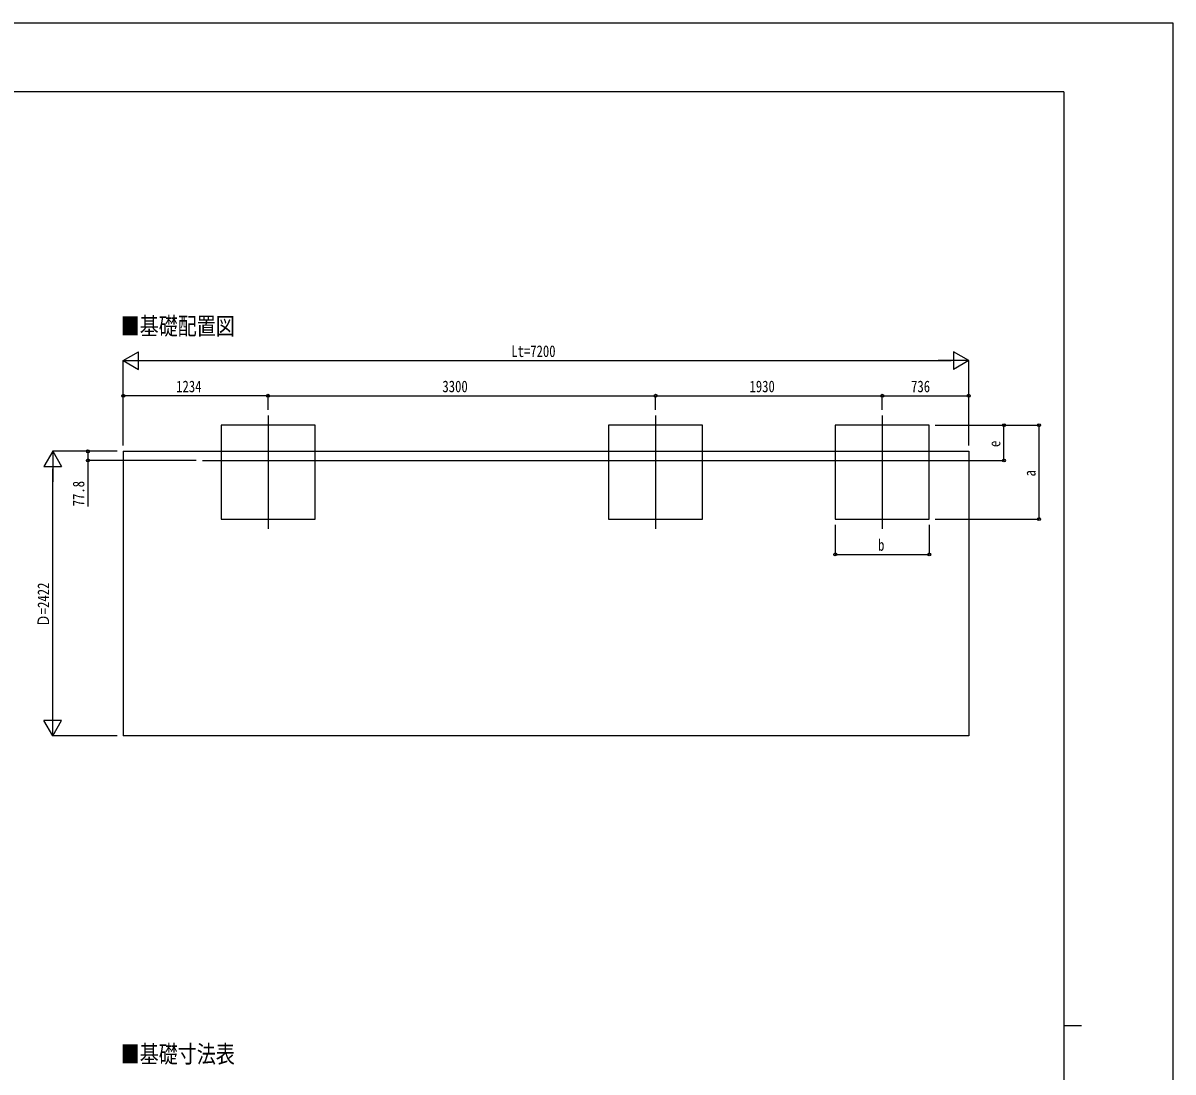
# Model space of a CAD drawing. Units: millimetres, scale not verified. Extents: x -12615 to 12615, y -8910 to 8910.
# Drawn here: x 2822 to 12615, y -21 to 8910 of the extents above; entities that cross this region are included whole.
import ezdxf
from ezdxf.enums import TextEntityAlignment as Align

# ---------------------------------------------------------------- set-up
doc = ezdxf.new("R2010")
doc.units = ezdxf.units.MM
doc.header["$LTSCALE"] = 30
for name, color, linetype in [('0-2_USER1', 3, 'Continuous'), ('0-3_YKK_12', 2, 'Continuous'), ('0-5_YKK_A1', 4, 'Continuous'), ('0-6_YKK_D', 6, 'Continuous'), ('0-7_YKK_ZWAK', 7, 'Continuous')]:
    doc.layers.add(name, color=color, linetype=linetype)
doc.styles.add('ＭＳ ゴシック', font='')
doc.styles.get('ＭＳ ゴシック').set_extended_font_data('MS Gothic')

msp = doc.modelspace()

# ---------------------------------------------------------------- linework, layer by layer
at = {"layer": '0-3_YKK_12'}
for p, q in [((4909.28, 5567.17), (4909.28, 4604.65)), ((8209.28, 5567.17), (8209.28, 4604.65)), ((10139.28, 5567.17), (10139.28, 4604.65)), ((4350.61, 5185.91), (10750.78, 5185.91))]:
    msp.add_line(p, q, dxfattribs=at)
at = {"layer": '0-5_YKK_A1'}
for p, q in [((3675.28, 5263.71), (10875.28, 5263.71)), ((3675.28, 5263.71), (3675.28, 2841.71)), ((10875.28, 5263.71), (10875.28, 2841.71)), ((10875.28, 2841.71), (3675.28, 2841.71))]:
    msp.add_line(p, q, dxfattribs=at)
for points in [[(4509.28, 4685.91), (5309.28, 4685.91), (5309.28, 5485.91), (4509.28, 5485.91)], [(7809.28, 4685.91), (8609.28, 4685.91), (8609.28, 5485.91), (7809.28, 5485.91)], [(9739.28, 4685.91), (10539.28, 4685.91), (10539.28, 5485.91), (9739.28, 5485.91)]]:
    msp.add_lwpolyline(points, close=True, dxfattribs=at)
at = {"layer": '0-6_YKK_D'}
for p, q in [((3675.28, 6035.91), (3805.18, 6110.91)), ((3805.18, 5960.91), (3805.18, 6110.91)), ((10875.28, 6035.91), (10745.38, 6110.91)), ((10745.38, 6110.91), (10745.38, 5960.91)), ((3675.28, 5313.71), (3675.28, 6036.91)), ((3675.28, 6035.91), (3805.18, 5960.91)), ((3675.28, 6035.91), (3935.09, 6035.91)), ((3825.28, 6035.91), (10725.28, 6035.91)), ((10875.28, 6035.91), (10615.47, 6035.91)), ((10875.28, 6035.91), (10745.38, 5960.91)), ((10875.28, 5313.71), (10875.28, 6036.91)), ((3675.28, 5617.17), (3675.28, 5736.91)), ((4909.28, 5735.91), (3675.28, 5735.91)), ((4909.28, 5617.17), (4909.28, 5736.91)), ((4909.28, 5617.17), (4909.28, 5736.91)), ((4909.28, 5735.91), (8209.28, 5735.91)), ((8209.28, 5617.17), (8209.28, 5736.91)), ((8209.28, 5617.17), (8209.28, 5736.91)), ((8209.28, 5735.91), (10139.28, 5735.91)), ((10139.28, 5617.17), (10139.28, 5736.91)), ((10139.28, 5617.17), (10139.28, 5736.91)), ((10139.28, 5735.91), (10875.28, 5735.91)), ((10875.28, 5617.17), (10875.28, 5736.91)), ((10589.28, 5485.91), (11476.28, 5485.91)), ((10590.28, 5485.91), (11176.28, 5485.91)), ((11175.28, 5185.91), (11175.28, 5485.91)), ((11475.28, 4685.91), (11475.28, 5485.91)), ((3075.28, 5263.71), (3000.28, 5133.81)), ((3625.28, 5263.71), (3074.28, 5263.71)), ((3075.28, 5263.71), (3150.28, 5133.81)), ((3075.28, 5263.71), (3075.28, 5003.9)), ((3625.28, 5263.71), (3374.28, 5263.71)), ((3000.28, 5133.81), (3150.28, 5133.81)), ((3075.28, 2991.71), (3075.28, 5113.71)), ((4297.17, 5185.91), (3374.28, 5185.91)), ((10751.78, 5185.91), (11176.28, 5185.91)), ((9739.28, 4638.82), (9739.28, 4384.91)), ((10539.28, 4636.89), (10539.28, 4384.91)), ((10589.28, 4685.91), (11476.28, 4685.91)), ((9739.28, 4385.91), (10539.28, 4385.91)), ((3075.28, 2841.71), (3075.28, 3101.52)), ((3075.28, 2841.71), (3000.28, 2971.61)), ((3150.28, 2971.61), (3000.28, 2971.61)), ((3075.28, 2841.71), (3150.28, 2971.61)), ((3625.28, 2841.71), (3074.28, 2841.71))]:
    msp.add_line(p, q, dxfattribs=at)
msp.add_lwpolyline([(3375.28, 5263.71), (3375.28, 5185.91), (3375.28, 4794.51)], dxfattribs=at)
for centre in [(3675.28, 5735.91), (4909.28, 5735.91), (4909.28, 5735.91), (8209.28, 5735.91), (8209.28, 5735.91), (10139.28, 5735.91), (10139.28, 5735.91), (10875.28, 5735.91), (11175.28, 5485.91), (11475.28, 5485.91), (3375.28, 5263.71), (3375.28, 5185.91), (11175.28, 5185.91), (11475.28, 4685.91), (9739.28, 4385.91), (10539.28, 4385.91)]:
    msp.add_circle(centre, 12.75, dxfattribs=at)
at = {"layer": '0-7_YKK_ZWAK'}
for p, q in [((11685.06, 8325), (-11714.94, 8325)), ((11685.06, 8325), (11685.06, -7575)), ((11685.06, 375), (11835.06, 375))]:
    msp.add_line(p, q, dxfattribs=at)
msp.add_lwpolyline([(-12615, -8910), (12615, -8910), (12615, 8910), (-12615, 8910)], close=True, dxfattribs=at)

# ---------------------------------------------------------------- texts
at = {"layer": '0-2_USER1', "style": 'ＭＳ ゴシック', "width": 0.8}
for s, p in [('■基礎配置図', (3653.67, 6210.93)), ('■基礎寸法表', (3653.67, 13))]:
    msp.add_text(s, height=148.5, dxfattribs=at).set_placement(p, align=Align.BOTTOM_LEFT)
at = {"layer": '0-6_YKK_D', "style": 'ＭＳ ゴシック', "width": 0.8}
for s, p in [('Lt=7200', (6980.08, 6036.91)), ('1234', (4126.68, 5736.91)), ('3300', (6393.68, 5736.91)), ('1930', (9008.68, 5736.91)), ('736', (10384.88, 5736.91)), ('b', (10103.28, 4386.91))]:
    msp.add_text(s, height=98.97, dxfattribs=at).set_placement(p, align=Align.BOTTOM_LEFT)
for s, p in [('e', (11174.28, 5299.91)), ('a', (11474.28, 5049.91)), ('77.8', (3374.28, 4795.51)), ('Ｄ=2422', (3074.28, 3768.31))]:
    msp.add_text(s, height=98.97, rotation=90, dxfattribs=at).set_placement(p, align=Align.BOTTOM_LEFT)

doc.saveas('drawing.dxf')
